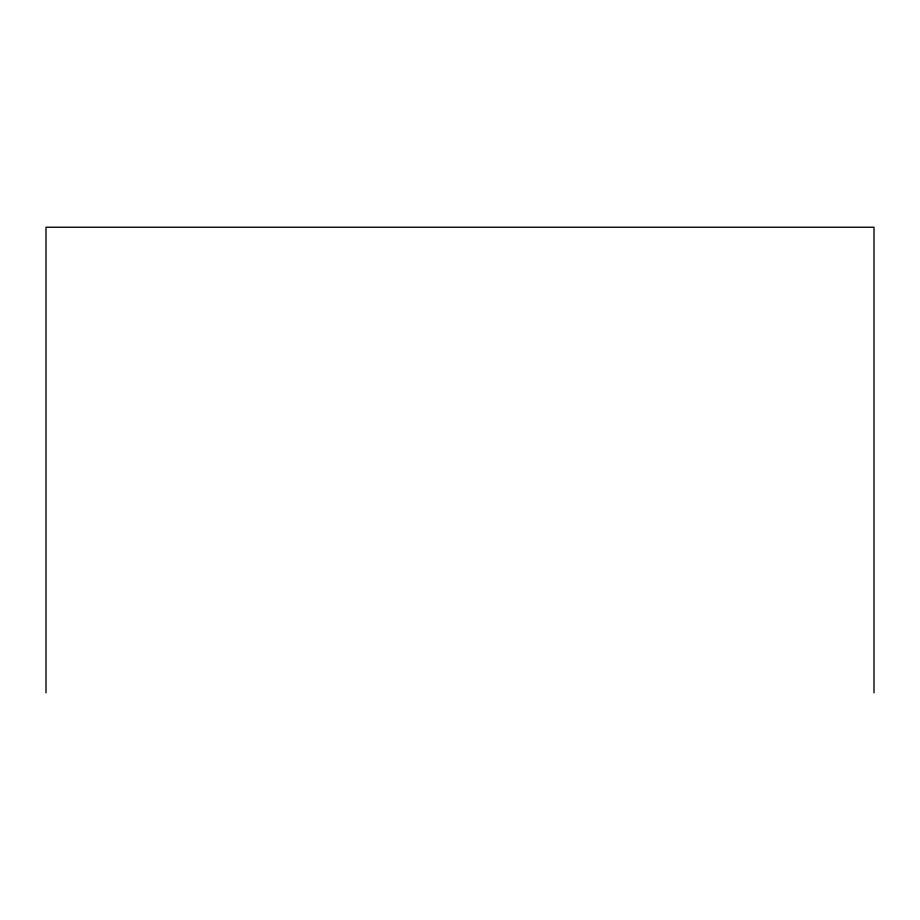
<?xml version="1.0" encoding="UTF-8"?>
<svg xmlns="http://www.w3.org/2000/svg" width="920" height="920" viewBox="0 0 920 920"><rect width="100%" height="100%" fill="white"/><g stroke="black" fill="none" stroke-linecap="round" stroke-linejoin="round"><path stroke-width="1.38" d="M874 692.771L874 227.228L46 227.228L46 692.771"/></g></svg>
